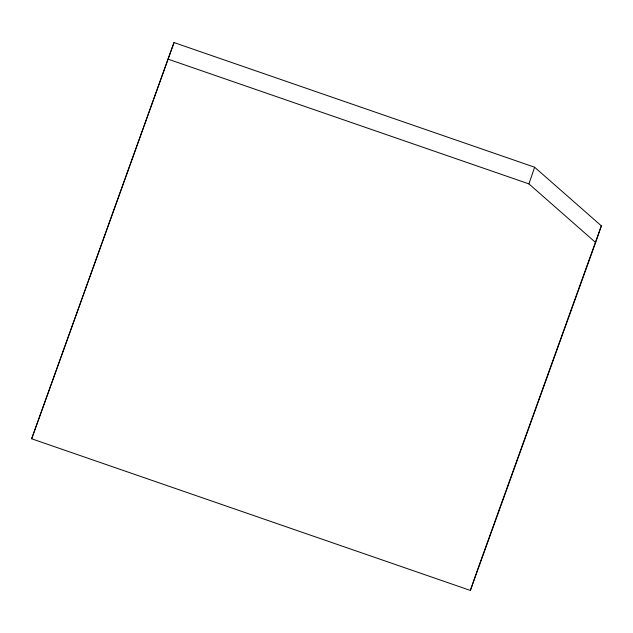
<?xml version="1.0" encoding="UTF-8"?>
<svg xmlns="http://www.w3.org/2000/svg" width="633" height="633" viewBox="0 0 633 633"><rect width="100%" height="100%" fill="white"/><g stroke="black" fill="none" stroke-linecap="round" stroke-linejoin="round"><path stroke-width="0.95" d="M31.65 438.78L174.012 42.561L534.624 167.223L601.35 225.854L595.637 242.518L470.382 590.439L31.65 438.78L174.012 42.561M595.637 242.518L528.911 183.887L534.624 167.223M470.382 590.439L476.095 573.767M476.427 572.841L601.35 225.854M168.291 59.233L528.911 183.887"/></g></svg>
